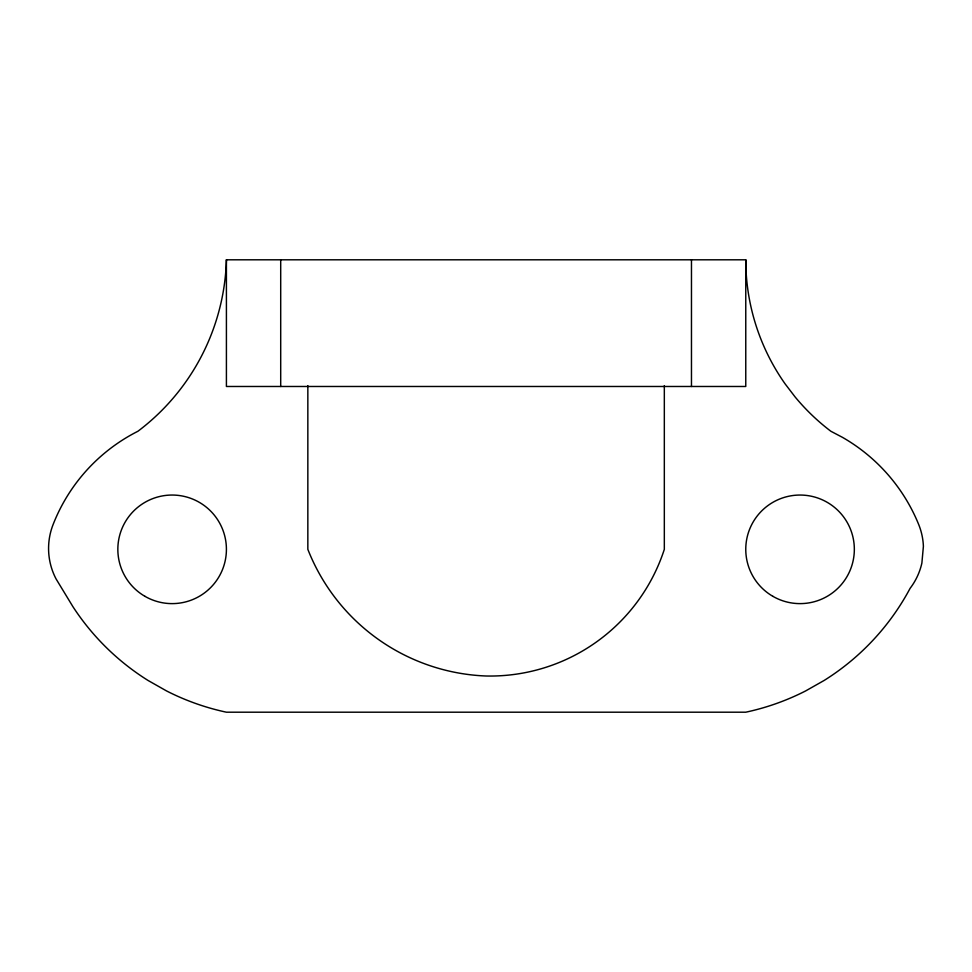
<?xml version="1.0" encoding="UTF-8"?>
<svg xmlns="http://www.w3.org/2000/svg" width="972" height="972" viewBox="0 0 972 972"><rect width="100%" height="100%" fill="white"/><g stroke="black" fill="none" stroke-linecap="round" stroke-linejoin="round"><path stroke-width="1.46" d="M226.415 259.803L745.767 259.803A215.249 215.249 0 0 0 785.121 383.891L795.157 397.013A215.249 215.249 0 0 0 830.878 431.264L842.469 437.351A177.536 177.536 0 0 1 918.662 524.443A64.881 64.881 0 0 1 923.4 546.313L921.881 563.08A64.881 64.881 0 0 1 910.084 588.364A244.094 244.094 0 0 1 824.11 680.473L805.63 690.934A244.094 244.094 0 0 1 745.767 712.197L226.415 712.197A244.094 244.094 0 0 1 166.54 690.934L148.072 680.473A244.094 244.094 0 0 1 72.9 606.65L56.072 578.935A65.561 65.561 0 0 1 53.047 524.686A176.345 176.345 0 0 1 137.915 431.264A222.296 222.296 0 0 0 226.415 259.803L226.415 386.479L745.767 386.479L745.767 259.803M691.469 259.803L691.469 386.479M664.326 385.617L664.326 549.338A183.246 183.246 0 0 1 486.085 676.002A199.782 199.782 0 0 1 307.845 549.338L307.845 385.617M280.701 259.803L280.701 386.479M144.986 596.346A54.286 54.286 0 0 0 226.415 549.338A54.286 54.286 0 0 0 144.986 502.317A54.286 54.286 0 0 0 144.986 596.346M772.91 596.346A54.286 54.286 0 0 0 854.339 549.338A54.286 54.286 0 0 0 772.91 502.317A54.286 54.286 0 0 0 772.91 596.346"/></g></svg>
